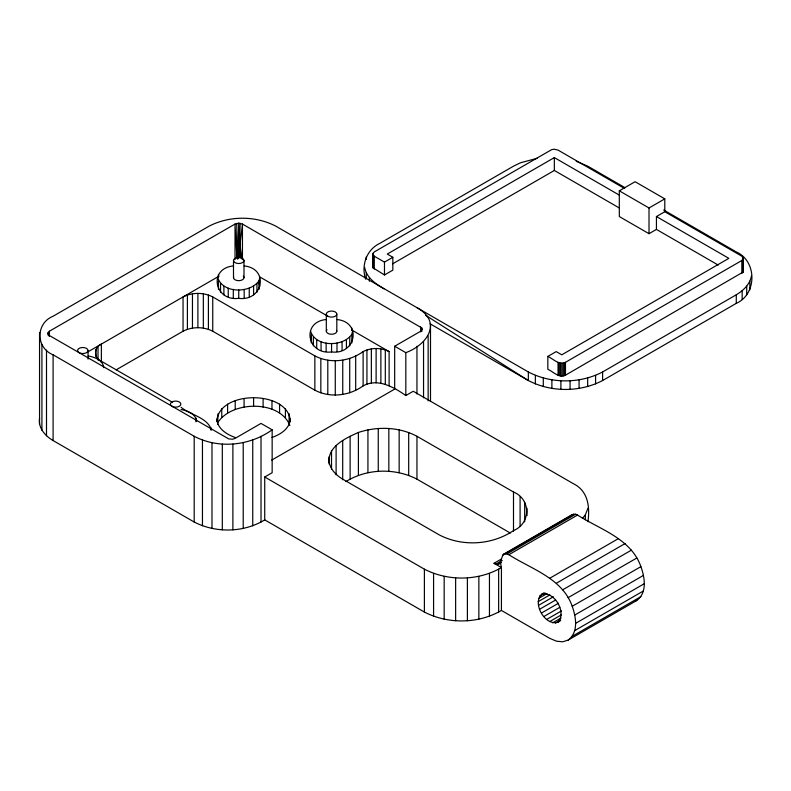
<?xml version="1.0" encoding="UTF-8"?>
<svg xmlns="http://www.w3.org/2000/svg" width="791" height="791" viewBox="0 0 791 791"><rect width="100%" height="100%" fill="white"/><g stroke="black" fill="none" stroke-linecap="round" stroke-linejoin="round"><path stroke-width="1.19" d="M501.405 559.01L493.999 563.281C501.435 567.661 500.634 557.635 503.61 554.194L572.298 514.536L575.621 514.229L577.549 515.05C600.132 529.535 631.178 538.651 640.898 566.633C644.784 577.381 647.394 592.706 636.765 600.478L568.076 640.137L562.688 641.798L556.429 641.175L549.696 638.307L501.425 610.444C478.318 623.961 448.092 624.307 424.391 612.056L264.728 519.875C243.757 532.699 215.943 533.263 194.191 522.02L53.096 440.557C45.275 435.999 37.978 427.921 39.55 418.212M751.45 276C749.898 284.394 743.313 290.594 736.273 294.796L602.604 371.968C579.882 383.843 551.07 383.843 528.348 371.968L275.871 226.196C255.364 215.567 229.538 215.567 209.042 226.196L53.096 316.232C35.625 323.272 35.625 347.773 53.096 354.813L194.191 436.276C218.692 449.189 249.837 445.867 272.153 429.839L272.153 472.711L264.728 477.003L264.728 519.875M329.155 456.803C327.583 466.502 334.88 474.59 342.701 479.148L439.242 534.884C462.34 546.917 491.903 545.167 513.497 530.593C530.959 523.553 530.959 499.052 513.497 492.012L416.956 436.276C399.109 426.833 377.396 426.171 358.402 432.469C345.351 438.303 326.554 446.796 329.155 464.149M416.956 307.659C442.831 322.085 427.249 344.787 405.823 352.667L394.679 346.24L394.679 389.113L271.709 460.115M237.616 258.776L238.744 223.161L242.451 224.051L421.771 327.939L422.117 329.481L420.674 331.231L394.679 346.24M239.683 257.777L240.098 223.27L237.844 258.795M49.091 336.037L49.378 331.231L235.026 224.051L238.744 223.161M568.076 640.137C578.705 632.355 576.095 617.039 572.209 606.292C562.49 578.3 531.443 569.194 508.86 554.709L506.932 553.888L503.61 554.194M559.949 621.172C546.057 629.448 529.565 600.873 543.674 592.983M238.437 257.807L242.451 224.051L242.451 259.577M101.367 362.476L101.367 344.095C93.635 347.269 93.635 358.076 101.367 361.25L172.626 402.392M244.172 265.934C269.464 268.495 263.017 301.579 238.744 298.345C214.46 301.579 208.013 268.495 233.305 265.934M216.833 421.573C217.96 389.775 289.229 389.775 290.346 421.573M217.584 424.401L218.089 413.634M259.033 289.358L259.033 280.785L259.745 277.641M290.346 419.121C289.635 428.87 280.291 434.526 271.975 437.502M336.996 319.524C362.288 322.085 355.841 355.169 331.567 351.936C307.284 355.169 300.837 322.085 326.129 319.524M310.566 339.814L311.278 336.669M351.847 342.948L351.847 334.375L352.568 331.231M49.378 336.135L49.378 331.231L47.836 333.377L49.378 335.522L228.688 438.896L232.673 439.203L235.026 438.412L261.02 423.412L272.153 429.839M619.284 195.1L554.343 157.597L387.254 254.069L392.83 257.283L392.83 270.146L384.475 274.961L372.907 267.714L372.719 254.069L374.262 251.924L551.713 149.618L554.343 149.202L558.05 150.102L624.396 188.406M372.719 266.923L372.907 266.142M743.382 258.35L741.839 260.496L565.476 362.318C559.039 365.61 553.196 358.748 547.837 356.425L547.837 369.288C553.196 371.612 559.039 378.464 565.476 375.181L743.204 271.995L743.382 258.35L741.839 256.205L664.796 211.731L656.441 216.556L656.441 229.41L718.198 265.064M537.04 158.329L520.508 162.778L513.497 166.179L379.828 243.351C366.52 249.679 361.022 265.43 365.61 279.124M430.047 323.786L528.348 380.54C551.07 392.415 579.882 392.415 602.604 380.54L736.273 303.368C757.125 294.183 757.125 261.109 736.273 251.924L663.619 209.971M582.423 518.382L585.33 514.882L587.95 508.267M217.743 277.641C222.815 293.659 250.154 293.51 259.033 280.785M218.089 422.206C232.089 400.711 280.024 400.038 289.852 425.499M310.566 331.231C315.639 347.249 342.978 347.101 351.847 334.375M557.833 622.398C567.078 612.649 554.62 591.075 541.558 594.199M571.112 515.623L572.298 514.536M87.574 352.064L219.117 276.118M116.218 369.822L183.047 331.231C192.173 326.535 203.623 326.535 212.749 331.231L314.858 390.19C330.104 398.209 349.325 395.866 363.118 385.899C377.702 377.801 393.859 387.145 405.823 395.549L413.248 391.258L572.902 483.43C588.158 490.736 589.967 506.517 587.95 521.744M372.719 254.069L374.262 256.205L384.475 262.108L392.83 257.283M392.583 263.858L554.343 170.46L619.284 207.964M656.441 229.41L649.015 233.701L619.313 216.556L619.313 190.829L635.094 181.712L664.796 198.867L664.796 211.731M183.047 331.231L183.047 296.941C192.173 292.235 203.623 292.235 212.749 296.941L314.858 355.891C330.104 363.909 349.325 361.566 363.118 351.6C371.117 347.486 381.124 347.486 389.113 351.6L389.113 385.899M619.313 190.829L649.015 207.974L664.796 198.867M547.837 356.425L556.192 351.6L561.768 354.813L728.847 258.35L656.441 216.556M345.885 481.6C366.935 468.499 395.016 467.797 416.956 479.148L510.314 533.045M502.423 555.282L573.831 514.061M506.932 553.888L575.621 514.229M508.86 554.709L577.549 515.05M495.927 564.102L502.265 560.443M497.717 564.28L500.891 562.45M499.25 563.805L501.365 562.579M264.728 477.003L424.391 569.174C448.092 581.425 478.318 581.078 501.425 567.572L500.436 562.708M549.696 578.29L618.384 538.631M556.429 583.194L625.117 543.536M539.729 595.9L545.019 592.855M538.582 598.441L547.036 593.566M538.187 601.654L549.814 594.941M562.688 589.809L631.386 550.16M538.582 605.323L553.374 596.78M539.729 609.189L555.579 600.043M541.558 612.995L558.466 603.236M568.076 597.689L636.765 558.031M543.941 616.486L559.791 607.33M546.719 619.422L561.511 610.879M572.209 606.292L640.898 566.633M549.696 621.588L561.323 614.884M552.672 622.853L561.126 617.979M555.45 623.13L560.74 620.075M574.8 615.022L643.488 575.373M575.69 623.308L644.378 583.649M574.8 630.565L643.488 590.907M572.209 636.3L640.898 596.641M634.609 601.14L636.765 600.478M88.236 355.96C94.663 357.107 102.998 360.192 103.799 367.677M181.06 409.56C187.487 410.697 195.822 413.782 196.623 421.267M576.214 161.275L587.753 166.179L625.147 187.764M235.214 437.502C226.888 434.526 217.545 428.87 216.833 419.121M259.458 276.741L327.474 316.014M351.916 330.124L389.113 351.6M493.999 563.281L501.425 567.572L501.425 610.444M181.129 407.306C190.413 415.097 207.153 417.183 211.444 429.829M383.981 288.853C375.636 283.9 366.48 277.7 364.651 267.427M425.528 315.243L528.348 380.54L528.348 371.968M743.204 270.433L743.382 271.214M259.033 283.079L259.745 286.223M241.591 258.736L240.098 244.706L240.879 257.995M236.914 257.728L235.026 224.051L235.026 259.577M236.746 223.418L237.27 258.815M749.858 281.2L749.858 289.783M746.724 286.164L746.724 294.746M743.204 257.569L743.204 271.995M742.67 259.873L742.67 272.737M742.156 290.752L742.156 299.324M741.839 260.496L741.839 273.36M736.273 294.796L736.273 303.368M649.015 207.974L649.015 233.701M602.604 371.968L602.604 380.54M595.593 375.359L595.593 383.932M587.664 377.999L587.664 386.572M585.33 514.882L585.33 519.786M579.071 379.809L579.071 388.381M570.054 380.728L570.054 389.301M565.476 362.318L565.476 375.181M564.388 362.802L564.388 375.666M563.123 363.099L563.123 375.962M561.768 363.207L561.768 376.071M560.898 380.728L560.898 389.301M560.404 363.099L560.404 375.962M559.138 362.802L559.138 375.666M558.05 362.318L558.05 375.181M554.343 157.597L554.343 170.46M551.891 379.809L551.891 388.381M543.288 377.999L543.288 386.572M535.359 375.359L535.359 383.932M527.043 508.247L527.043 515.594M524.68 502.285L524.68 521.892M520.092 496.788L520.092 526.183M513.497 492.012L513.497 531.206M498.646 569.174L498.646 612.056M489.451 573.416L489.451 616.288M478.862 576.352L478.862 619.224M467.392 577.865L467.392 620.737M455.636 577.865L455.636 620.737M444.166 576.352L444.166 619.224M433.577 573.416L433.577 616.288M430.502 323.895L430.502 401.067M428.149 335.957L428.149 400.879M424.391 569.174L424.391 612.056M423.551 341.465L423.551 397.814M421.771 327.939L421.771 331.558M420.674 326.95L420.674 331.844M416.956 346.24L416.956 394.017M416.956 436.276L416.956 479.148M408.69 432.469L408.69 475.342M405.823 352.667L405.823 395.549M399.158 429.82L399.158 472.692M388.836 428.455L388.836 471.327M385.306 349.919L385.306 384.218M384.475 262.108L384.475 274.961M380.876 348.851L380.876 383.151M378.256 428.455L378.256 471.327M376.12 348.495L376.12 382.795M374.262 256.205L374.262 269.069M373.431 255.582L373.431 268.446M372.907 253.278L372.907 267.714M371.355 348.851L371.355 383.151M369.377 277.592L369.377 281.27M367.934 429.82L367.934 472.692M366.935 349.919L366.935 384.218M366.243 256.937L366.243 259.389M366.243 272.628L366.243 278.758M363.118 351.6L363.118 385.899M358.402 432.469L358.402 475.342M355.693 355.891L355.693 390.19M351.847 328.097L351.847 330.549M350.126 436.276L350.126 479.148M349.76 337.302L349.76 345.875M349.711 358.541L349.711 392.84M346.418 339.814L346.418 348.386M342.75 360.202L342.75 394.501M342.701 440.557L342.701 479.761M342.068 341.742L342.068 350.314M336.996 342.948L336.996 351.52M336.818 314.086A5.25 3.035 0 0 1 328.937 316.716A5.25 3.035 0 0 1 328.937 311.456A5.25 3.035 0 0 1 336.818 314.086L336.818 331.231M336.106 445.333L336.106 474.738M335.275 360.775L335.275 395.075M331.567 343.363L331.567 351.936M331.518 450.84L331.518 469.211M327.8 360.202L327.8 394.501M326.317 314.086L326.317 331.231M326.129 342.948L326.129 351.52M321.067 341.742L321.067 350.314M320.839 358.541L320.839 392.84M316.716 339.814L316.716 348.386M314.858 355.891L314.858 390.19M313.374 337.302L313.374 345.875M311.278 334.375L311.278 342.948M289.091 413.634L289.091 422.206M285.422 408.512L285.422 417.084M279.579 404.122L279.579 412.694M271.975 400.75L271.975 409.323M263.106 398.624L263.106 407.207M261.02 436.276L261.02 522.02M256.937 283.702L256.937 292.284M253.595 286.223L253.595 294.796M253.595 397.903L253.595 406.475M252.744 440.083L252.744 525.827M249.244 288.151L249.244 296.724M244.172 289.358L244.172 297.93M244.083 398.624L244.083 407.207M243.994 260.496A5.25 3.035 0 0 1 236.114 263.116A5.25 3.035 0 0 1 236.114 257.866A5.25 3.035 0 0 1 243.994 260.496L243.994 277.641M243.213 442.733L243.213 528.477M238.744 289.773L238.744 298.345M235.214 400.75L235.214 409.323M233.493 260.496L233.493 277.641M233.305 289.358L233.305 297.93M232.89 444.097L232.89 529.841M228.243 288.151L228.243 296.724M227.6 404.122L227.6 412.694M223.893 286.223L223.893 294.796M222.311 444.097L222.311 529.841M221.757 408.512L221.757 417.084M220.551 283.702L220.551 292.284M218.454 274.507L218.454 276.959M218.454 280.785L218.454 289.358M212.749 296.941L212.749 331.231M211.988 442.733L211.988 528.477M210.95 427.674L210.95 430.116M208.399 295.003L208.399 329.303M203.336 293.797L203.336 328.097M202.456 440.083L202.456 525.827M197.898 293.392L197.898 327.682M195.911 418.132L195.911 421.801M194.191 436.276L194.191 522.02M192.46 293.797L192.46 328.097M187.398 295.003L187.398 329.303M98.025 346.606L98.025 360.083M95.929 349.533L95.929 356.879M88.048 350.532A5.25 3.035 0 0 1 80.168 353.152A5.25 3.035 0 0 1 80.168 347.902A5.25 3.035 0 0 1 88.048 350.532L88.048 359.104M53.096 354.813L53.096 440.557M48.024 332.596L48.024 335.068M46.501 350.037L46.501 435.782M41.913 344.53L41.913 430.284M39.55 332.467L39.55 424.322M336.64 330.45A5.25 3.035 0 0 1 330.875 334.237A5.25 3.035 0 0 1 327.019 329.718M243.292 276.128A5.25 3.035 0 0 1 239.426 280.647A5.25 3.035 0 0 1 233.671 276.86M172.992 406.742A5.25 3.035 0 0 0 180.872 404.122A5.25 3.035 0 0 0 172.992 401.492A5.25 3.035 0 0 0 172.992 406.742"/></g></svg>
